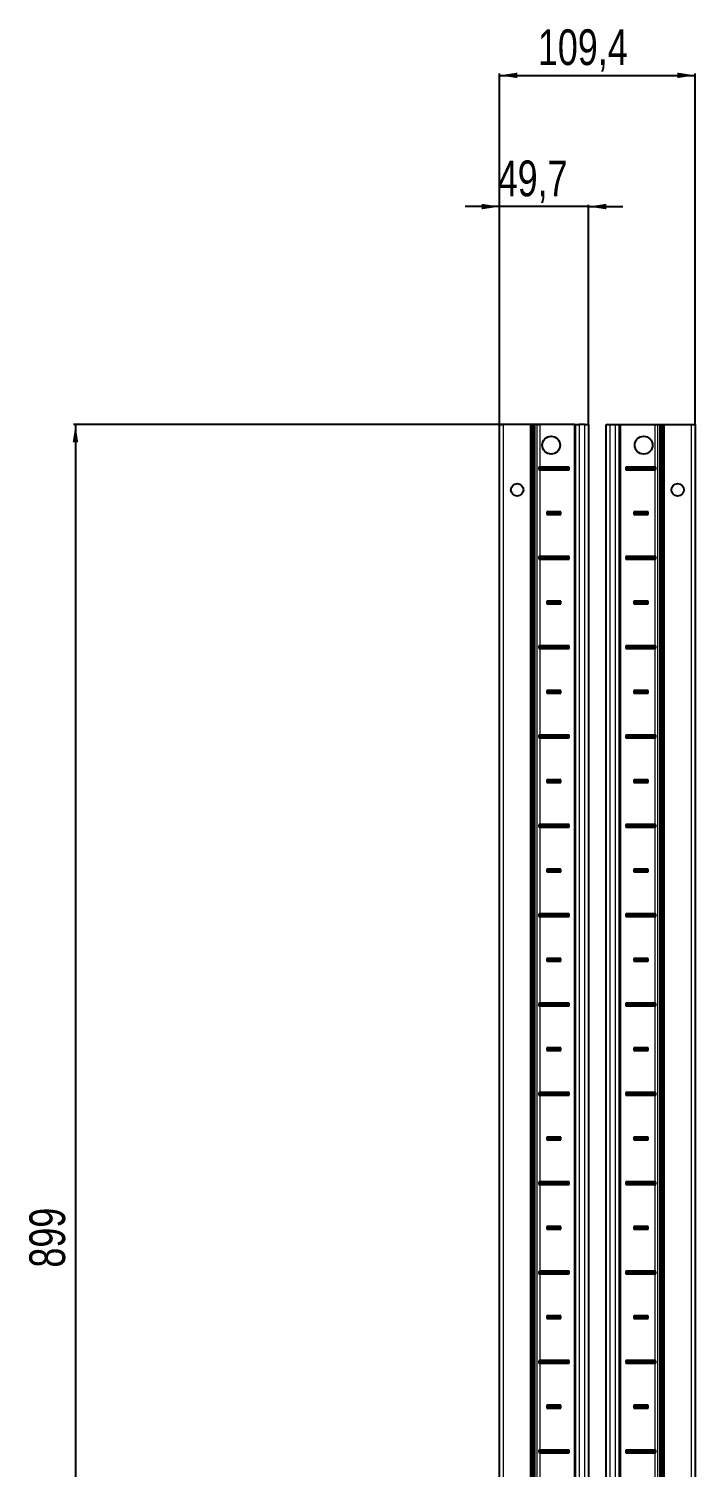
# Model space of a CAD drawing. Header units: millimetres. Extents: x -199 to 1181, y -1371 to 1507.
# Drawn here: x -199 to 173, y -536 to 269 of the extents above; entities that cross this region are included whole.
import ezdxf

# ---------------------------------------------------------------- set-up
doc = ezdxf.new("R2010")
doc.units = ezdxf.units.MM
doc.layers.add('FORMAT', color=7, linetype='Continuous')
doc.styles.add('SLDTEXTSTYLE0', font='TXT', dxfattribs={"width": 0.75})
doc.dimstyles.new('SLDDIMSTYLE0', dxfattribs={"dimtxt": 20, "dimasz": 10, "dimexe": 0, "dimexo": 0.0625, "dimgap": 5, "dimtad": 2, "dimdec": 1, "dimrnd": 1e-09, "dimzin": 12, "dimdsep": 46, "dimtxsty": 'SLDTEXTSTYLE0', "dimsah": 1, "dimcen": 0.09, "dimadec": 0, "dimazin": 3, "dimtfac": 1, "dimtofl": 0, "dimtmove": 0, "dimatfit": 3, "dimfxl": 0, "dimfrac": 2, "dimtolj": 1, "dimtzin": 12, "dimarcsym": 0})
doc.dimstyles.new('SLDDIMSTYLE1', dxfattribs={"dimtxt": 20, "dimasz": 10, "dimexe": 0, "dimexo": 0.0625, "dimgap": 5, "dimtad": 2, "dimdec": 1, "dimrnd": 1e-09, "dimzin": 12, "dimdsep": 46, "dimtxsty": 'SLDTEXTSTYLE0', "dimsah": 1, "dimcen": 0.09, "dimadec": 0, "dimazin": 3, "dimtfac": 1, "dimtmove": 0, "dimatfit": 0, "dimfxl": 0, "dimfrac": 2, "dimtolj": 1, "dimtzin": 12, "dimarcsym": 0})

# ---------------------------------------------------------------- blocks, each defined once
blk = doc.blocks.new('_D')
at = {"layer": 'FORMAT'}
for p, q in [((86.41, 47.21), (-174.15, 47.21)), ((-173.15, 47.21), (-173.15, -851.79)), ((86.41, -851.79), (-174.15, -851.79))]:
    blk.add_line(p, q, dxfattribs=at)
for points in [[(-173.15, 47.21), (-174.69, 37.21), (-171.61, 37.21)], [(-173.15, -851.79), (-171.61, -841.79), (-174.69, -841.79)]]:
    blk.add_solid(points, dxfattribs=at)
at = {"layer": 'FORMAT', "insert": (-198.93, -424.46), "char_height": 20, "attachment_point": 1, "rotation": 90, "style": 'SLDTEXTSTYLE0'}
blk.add_mtext('899', dxfattribs=at)
blk = doc.blocks.new('_D_1')
at = {"layer": 'FORMAT'}
for p, q in [((63.98, 47.22), (63.98, 243.62)), ((63.98, 242.62), (173.38, 242.62)), ((173.38, 47.22), (173.38, 243.62))]:
    blk.add_line(p, q, dxfattribs=at)
for points in [[(63.98, 242.62), (73.98, 241.08), (73.98, 244.16)], [(173.38, 242.62), (163.38, 244.16), (163.38, 241.08)]]:
    blk.add_solid(points, dxfattribs=at)
at = {"layer": 'FORMAT', "insert": (85.43, 268.4), "char_height": 20, "attachment_point": 1, "style": 'SLDTEXTSTYLE0'}
blk.add_mtext('109,4', dxfattribs=at)
blk = doc.blocks.new('_D_2')
at = {"layer": 'FORMAT'}
for p, q in [((63.98, 169.21), (44.75, 169.21)), ((63.98, 47.22), (63.98, 170.21)), ((113.68, 169.21), (63.98, 169.21)), ((113.68, 47.22), (113.68, 170.21)), ((113.68, 169.21), (132.91, 169.21))]:
    blk.add_line(p, q, dxfattribs=at)
for points in [[(63.98, 169.21), (53.98, 170.75), (53.98, 167.67)], [(113.68, 169.21), (123.68, 167.67), (123.68, 170.75)]]:
    blk.add_solid(points, dxfattribs=at)
at = {"layer": 'FORMAT', "insert": (62.97, 194.99), "char_height": 20, "attachment_point": 1, "style": 'SLDTEXTSTYLE0'}
blk.add_mtext('49,7', dxfattribs=at)

msp = doc.modelspace()

# ---------------------------------------------------------------- linework, layer by layer
at = {"color": 7, "linetype": 'Continuous', "lineweight": 25}
for p, q in [((63.98, -851.79), (63.98, 47.21)), ((63.98, 47.21), (65.98, 47.21)), ((81.33, 47.21), (65.98, 47.21)), ((81.33, 47.21), (81.98, 47.21)), ((81.98, -851.79), (81.98, 47.21)), ((81.98, 47.21), (82.56, 47.21)), ((83.77, 47.21), (82.56, 47.21)), ((83.77, -851.79), (83.77, 47.21)), ((83.8, 47.21), (83.77, 47.21)), ((83.8, -851.79), (83.8, 47.21)), ((85.01, 47.21), (83.8, 47.21)), ((85.01, 47.21), (86.42, 47.21)), ((105.83, 47.21), (86.42, 47.21)), ((105.83, 47.21), (106.48, 47.21)), ((106.48, -851.79), (106.48, 47.21)), ((106.48, 47.21), (108.48, 47.21)), ((111.68, 47.21), (108.48, 47.21)), ((111.68, 47.21), (113.68, 47.21)), ((113.68, 47.21), (113.68, -851.79)), ((123.68, -851.79), (123.68, 47.21)), ((123.68, 47.21), (125.68, 47.21)), ((125.68, 47.21), (128.88, 47.21)), ((128.88, 47.21), (130.88, 47.21)), ((130.88, 47.21), (130.88, -851.79)), ((130.88, 47.21), (131.53, 47.21)), ((131.53, 47.21), (150.93, 47.21)), ((150.93, 47.21), (152.34, 47.21)), ((152.34, 47.21), (153.55, 47.21)), ((153.55, 47.21), (153.55, -851.79)), ((153.55, 47.21), (153.58, 47.21)), ((153.58, 47.21), (153.58, -851.79)), ((153.58, 47.21), (154.79, 47.21)), ((154.79, 47.21), (155.38, 47.21)), ((155.38, 47.21), (155.38, -851.79)), ((155.38, 47.21), (156.03, 47.21)), ((156.03, 47.21), (171.38, 47.21)), ((171.38, 47.21), (173.38, 47.21)), ((173.38, 47.21), (173.38, -851.79)), ((85.93, 23.35), (85.93, 22.06)), ((86.58, 22.71), (85.93, 23.35)), ((86.58, 22.71), (85.93, 22.06)), ((102.83, 23.46), (86.42, 23.46)), ((86.42, 21.96), (102.83, 21.96)), ((102.08, 22.71), (86.58, 22.71)), ((102.08, 22.71), (102.83, 23.46)), ((102.08, 22.71), (102.83, 21.96)), ((102.83, 21.96), (102.83, 23.46)), ((150.93, 23.46), (134.53, 23.46)), ((134.53, 23.46), (134.53, 21.96)), ((135.28, 22.71), (134.53, 23.46)), ((135.28, 22.71), (134.53, 21.96)), ((134.53, 21.96), (150.93, 21.96)), ((135.28, 22.71), (150.78, 22.71)), ((150.78, 22.71), (151.42, 23.35)), ((150.78, 22.71), (151.42, 22.06)), ((151.42, 22.06), (151.42, 23.35)), ((98.33, -1.54), (90.33, -1.54)), ((90.33, -1.54), (90.33, -3.04)), ((91.08, -2.29), (90.33, -1.54)), ((91.08, -2.29), (90.33, -3.04)), ((90.33, -3.04), (98.33, -3.04)), ((97.58, -2.29), (91.08, -2.29)), ((97.58, -2.29), (98.33, -1.54)), ((97.58, -2.29), (98.33, -3.04)), ((98.33, -3.04), (98.33, -1.54)), ((147.03, -1.54), (139.03, -1.54)), ((139.03, -1.54), (139.03, -3.04)), ((139.78, -2.29), (139.03, -1.54)), ((139.78, -2.29), (139.03, -3.04)), ((139.03, -3.04), (147.03, -3.04)), ((139.78, -2.29), (146.28, -2.29)), ((146.28, -2.29), (147.03, -1.54)), ((146.28, -2.29), (147.03, -3.04)), ((147.03, -3.04), (147.03, -1.54)), ((85.93, -26.65), (85.93, -27.94)), ((86.58, -27.29), (85.93, -26.65)), ((86.58, -27.29), (85.93, -27.94)), ((102.83, -26.54), (86.42, -26.54)), ((86.42, -28.04), (102.83, -28.04)), ((102.08, -27.29), (86.58, -27.29)), ((102.08, -27.29), (102.83, -26.54)), ((102.08, -27.29), (102.83, -28.04)), ((102.83, -28.04), (102.83, -26.54)), ((150.93, -26.54), (134.53, -26.54)), ((134.53, -26.54), (134.53, -28.04)), ((135.28, -27.29), (134.53, -26.54)), ((135.28, -27.29), (134.53, -28.04)), ((134.53, -28.04), (150.93, -28.04)), ((135.28, -27.29), (150.78, -27.29)), ((150.78, -27.29), (151.42, -26.65)), ((150.78, -27.29), (151.42, -27.94)), ((151.42, -27.94), (151.42, -26.65)), ((98.33, -51.54), (90.33, -51.54)), ((90.33, -51.54), (90.33, -53.04)), ((91.08, -52.29), (90.33, -51.54)), ((91.08, -52.29), (90.33, -53.04)), ((90.33, -53.04), (98.33, -53.04)), ((97.58, -52.29), (91.08, -52.29)), ((97.58, -52.29), (98.33, -51.54)), ((97.58, -52.29), (98.33, -53.04)), ((98.33, -53.04), (98.33, -51.54)), ((147.03, -51.54), (139.03, -51.54)), ((139.03, -51.54), (139.03, -53.04)), ((139.78, -52.29), (139.03, -51.54)), ((139.78, -52.29), (139.03, -53.04)), ((139.03, -53.04), (147.03, -53.04)), ((139.78, -52.29), (146.28, -52.29)), ((146.28, -52.29), (147.03, -51.54)), ((146.28, -52.29), (147.03, -53.04)), ((147.03, -53.04), (147.03, -51.54)), ((85.93, -76.65), (85.93, -77.94)), ((86.58, -77.29), (85.93, -76.65)), ((86.58, -77.29), (85.93, -77.94)), ((102.83, -76.54), (86.42, -76.54)), ((86.42, -78.04), (102.83, -78.04)), ((102.08, -77.29), (86.58, -77.29)), ((102.08, -77.29), (102.83, -76.54)), ((102.08, -77.29), (102.83, -78.04)), ((102.83, -78.04), (102.83, -76.54)), ((150.93, -76.54), (134.53, -76.54)), ((134.53, -76.54), (134.53, -78.04)), ((135.28, -77.29), (134.53, -76.54)), ((135.28, -77.29), (134.53, -78.04)), ((134.53, -78.04), (150.93, -78.04)), ((135.28, -77.29), (150.78, -77.29)), ((150.78, -77.29), (151.42, -76.65)), ((150.78, -77.29), (151.42, -77.94)), ((151.42, -77.94), (151.42, -76.65)), ((98.33, -101.54), (90.33, -101.54)), ((90.33, -101.54), (90.33, -103.04)), ((91.08, -102.29), (90.33, -101.54)), ((91.08, -102.29), (90.33, -103.04)), ((90.33, -103.04), (98.33, -103.04)), ((97.58, -102.29), (91.08, -102.29)), ((97.58, -102.29), (98.33, -101.54)), ((97.58, -102.29), (98.33, -103.04)), ((98.33, -103.04), (98.33, -101.54)), ((147.03, -101.54), (139.03, -101.54)), ((139.03, -101.54), (139.03, -103.04)), ((139.78, -102.29), (139.03, -101.54)), ((139.78, -102.29), (139.03, -103.04)), ((139.03, -103.04), (147.03, -103.04)), ((139.78, -102.29), (146.28, -102.29)), ((146.28, -102.29), (147.03, -101.54)), ((146.28, -102.29), (147.03, -103.04)), ((147.03, -103.04), (147.03, -101.54)), ((85.93, -126.65), (85.93, -127.94)), ((86.58, -127.29), (85.93, -126.65)), ((86.58, -127.29), (85.93, -127.94)), ((102.83, -126.54), (86.42, -126.54)), ((86.42, -128.04), (102.83, -128.04)), ((102.08, -127.29), (86.58, -127.29)), ((102.08, -127.29), (102.83, -126.54)), ((102.08, -127.29), (102.83, -128.04)), ((102.83, -128.04), (102.83, -126.54)), ((150.93, -126.54), (134.53, -126.54)), ((134.53, -126.54), (134.53, -128.04)), ((135.28, -127.29), (134.53, -126.54)), ((135.28, -127.29), (134.53, -128.04)), ((134.53, -128.04), (150.93, -128.04)), ((135.28, -127.29), (150.78, -127.29)), ((150.78, -127.29), (151.42, -126.65)), ((150.78, -127.29), (151.42, -127.94)), ((151.42, -127.94), (151.42, -126.65)), ((98.33, -151.54), (90.33, -151.54)), ((90.33, -151.54), (90.33, -153.04)), ((91.08, -152.29), (90.33, -151.54)), ((91.08, -152.29), (90.33, -153.04)), ((97.58, -152.29), (91.08, -152.29)), ((97.58, -152.29), (98.33, -151.54)), ((97.58, -152.29), (98.33, -153.04)), ((98.33, -153.04), (98.33, -151.54)), ((147.03, -151.54), (139.03, -151.54)), ((139.03, -151.54), (139.03, -153.04)), ((139.78, -152.29), (139.03, -151.54)), ((139.78, -152.29), (139.03, -153.04)), ((139.78, -152.29), (146.28, -152.29)), ((146.28, -152.29), (147.03, -151.54)), ((146.28, -152.29), (147.03, -153.04)), ((147.03, -153.04), (147.03, -151.54)), ((90.33, -153.04), (98.33, -153.04)), ((139.03, -153.04), (147.03, -153.04)), ((85.93, -176.65), (85.93, -177.94)), ((86.58, -177.29), (85.93, -176.65)), ((102.83, -176.54), (86.42, -176.54)), ((102.08, -177.29), (102.83, -176.54)), ((102.83, -178.04), (102.83, -176.54)), ((150.93, -176.54), (134.53, -176.54)), ((134.53, -176.54), (134.53, -178.04)), ((135.28, -177.29), (134.53, -176.54)), ((150.78, -177.29), (151.42, -176.65)), ((151.42, -177.94), (151.42, -176.65)), ((86.58, -177.29), (85.93, -177.94)), ((86.42, -178.04), (102.83, -178.04)), ((102.08, -177.29), (86.58, -177.29)), ((102.08, -177.29), (102.83, -178.04)), ((135.28, -177.29), (134.53, -178.04)), ((134.53, -178.04), (150.93, -178.04)), ((135.28, -177.29), (150.78, -177.29)), ((150.78, -177.29), (151.42, -177.94)), ((98.33, -201.54), (90.33, -201.54)), ((90.33, -201.54), (90.33, -203.04)), ((91.08, -202.29), (90.33, -201.54)), ((91.08, -202.29), (90.33, -203.04)), ((90.33, -203.04), (98.33, -203.04)), ((97.58, -202.29), (91.08, -202.29)), ((97.58, -202.29), (98.33, -201.54)), ((97.58, -202.29), (98.33, -203.04)), ((98.33, -203.04), (98.33, -201.54)), ((147.03, -201.54), (139.03, -201.54)), ((139.03, -201.54), (139.03, -203.04)), ((139.78, -202.29), (139.03, -201.54)), ((139.78, -202.29), (139.03, -203.04)), ((139.03, -203.04), (147.03, -203.04)), ((139.78, -202.29), (146.28, -202.29)), ((146.28, -202.29), (147.03, -201.54)), ((146.28, -202.29), (147.03, -203.04)), ((147.03, -203.04), (147.03, -201.54)), ((85.93, -226.65), (85.93, -227.94)), ((86.58, -227.29), (85.93, -226.65)), ((86.58, -227.29), (85.93, -227.94)), ((102.83, -226.54), (86.42, -226.54)), ((86.42, -228.04), (102.83, -228.04)), ((102.08, -227.29), (86.58, -227.29)), ((102.08, -227.29), (102.83, -226.54)), ((102.08, -227.29), (102.83, -228.04)), ((102.83, -228.04), (102.83, -226.54)), ((150.93, -226.54), (134.53, -226.54)), ((134.53, -226.54), (134.53, -228.04)), ((135.28, -227.29), (134.53, -226.54)), ((135.28, -227.29), (134.53, -228.04)), ((134.53, -228.04), (150.93, -228.04)), ((135.28, -227.29), (150.78, -227.29)), ((150.78, -227.29), (151.42, -226.65)), ((150.78, -227.29), (151.42, -227.94)), ((151.42, -227.94), (151.42, -226.65)), ((98.33, -251.54), (90.33, -251.54)), ((90.33, -251.54), (90.33, -253.04)), ((91.08, -252.29), (90.33, -251.54)), ((91.08, -252.29), (90.33, -253.04)), ((90.33, -253.04), (98.33, -253.04)), ((97.58, -252.29), (91.08, -252.29)), ((97.58, -252.29), (98.33, -251.54)), ((97.58, -252.29), (98.33, -253.04)), ((98.33, -253.04), (98.33, -251.54)), ((147.03, -251.54), (139.03, -251.54)), ((139.03, -251.54), (139.03, -253.04)), ((139.78, -252.29), (139.03, -251.54)), ((139.78, -252.29), (139.03, -253.04)), ((139.03, -253.04), (147.03, -253.04)), ((139.78, -252.29), (146.28, -252.29)), ((146.28, -252.29), (147.03, -251.54)), ((146.28, -252.29), (147.03, -253.04)), ((147.03, -253.04), (147.03, -251.54)), ((85.93, -276.65), (85.93, -277.94)), ((86.58, -277.29), (85.93, -276.65)), ((86.58, -277.29), (85.93, -277.94)), ((102.83, -276.54), (86.42, -276.54)), ((86.42, -278.04), (102.83, -278.04)), ((102.08, -277.29), (86.58, -277.29)), ((102.08, -277.29), (102.83, -276.54)), ((102.08, -277.29), (102.83, -278.04)), ((102.83, -278.04), (102.83, -276.54)), ((150.93, -276.54), (134.53, -276.54)), ((134.53, -276.54), (134.53, -278.04)), ((135.28, -277.29), (134.53, -276.54)), ((135.28, -277.29), (134.53, -278.04)), ((134.53, -278.04), (150.93, -278.04)), ((135.28, -277.29), (150.78, -277.29)), ((150.78, -277.29), (151.42, -276.65)), ((150.78, -277.29), (151.42, -277.94)), ((151.42, -277.94), (151.42, -276.65)), ((98.33, -301.54), (90.33, -301.54)), ((90.33, -301.54), (90.33, -303.04)), ((91.08, -302.29), (90.33, -301.54)), ((91.08, -302.29), (90.33, -303.04)), ((90.33, -303.04), (98.33, -303.04)), ((97.58, -302.29), (91.08, -302.29)), ((97.58, -302.29), (98.33, -301.54)), ((97.58, -302.29), (98.33, -303.04)), ((98.33, -303.04), (98.33, -301.54)), ((147.03, -301.54), (139.03, -301.54)), ((139.03, -301.54), (139.03, -303.04)), ((139.78, -302.29), (139.03, -301.54)), ((139.78, -302.29), (139.03, -303.04)), ((139.03, -303.04), (147.03, -303.04)), ((139.78, -302.29), (146.28, -302.29)), ((146.28, -302.29), (147.03, -301.54)), ((146.28, -302.29), (147.03, -303.04)), ((147.03, -303.04), (147.03, -301.54)), ((85.93, -326.65), (85.93, -327.94)), ((86.58, -327.29), (85.93, -326.65)), ((86.58, -327.29), (85.93, -327.94)), ((102.83, -326.54), (86.42, -326.54)), ((86.42, -328.04), (102.83, -328.04)), ((102.08, -327.29), (86.58, -327.29)), ((102.08, -327.29), (102.83, -326.54)), ((102.08, -327.29), (102.83, -328.04)), ((102.83, -328.04), (102.83, -326.54)), ((150.93, -326.54), (134.53, -326.54)), ((134.53, -326.54), (134.53, -328.04)), ((135.28, -327.29), (134.53, -326.54)), ((135.28, -327.29), (134.53, -328.04)), ((134.53, -328.04), (150.93, -328.04)), ((135.28, -327.29), (150.78, -327.29)), ((150.78, -327.29), (151.42, -326.65)), ((150.78, -327.29), (151.42, -327.94)), ((151.42, -327.94), (151.42, -326.65)), ((98.33, -351.54), (90.33, -351.54)), ((90.33, -351.54), (90.33, -353.04)), ((91.08, -352.29), (90.33, -351.54)), ((91.08, -352.29), (90.33, -353.04)), ((90.33, -353.04), (98.33, -353.04)), ((97.58, -352.29), (91.08, -352.29)), ((97.58, -352.29), (98.33, -351.54)), ((97.58, -352.29), (98.33, -353.04)), ((98.33, -353.04), (98.33, -351.54)), ((147.03, -351.54), (139.03, -351.54)), ((139.03, -351.54), (139.03, -353.04)), ((139.78, -352.29), (139.03, -351.54)), ((139.78, -352.29), (139.03, -353.04)), ((139.03, -353.04), (147.03, -353.04)), ((139.78, -352.29), (146.28, -352.29)), ((146.28, -352.29), (147.03, -351.54)), ((146.28, -352.29), (147.03, -353.04)), ((147.03, -353.04), (147.03, -351.54)), ((85.93, -376.65), (85.93, -377.94)), ((86.58, -377.29), (85.93, -376.65)), ((86.58, -377.29), (85.93, -377.94)), ((102.83, -376.54), (86.42, -376.54)), ((86.42, -378.04), (102.83, -378.04)), ((102.08, -377.29), (86.58, -377.29)), ((102.08, -377.29), (102.83, -376.54)), ((102.08, -377.29), (102.83, -378.04)), ((102.83, -378.04), (102.83, -376.54)), ((150.93, -376.54), (134.53, -376.54)), ((134.53, -376.54), (134.53, -378.04)), ((135.28, -377.29), (134.53, -376.54)), ((135.28, -377.29), (134.53, -378.04)), ((134.53, -378.04), (150.93, -378.04)), ((135.28, -377.29), (150.78, -377.29)), ((150.78, -377.29), (151.42, -376.65)), ((150.78, -377.29), (151.42, -377.94)), ((151.42, -377.94), (151.42, -376.65)), ((98.33, -401.54), (90.33, -401.54)), ((90.33, -401.54), (90.33, -403.04)), ((91.08, -402.29), (90.33, -401.54)), ((91.08, -402.29), (90.33, -403.04)), ((97.58, -402.29), (91.08, -402.29)), ((97.58, -402.29), (98.33, -401.54)), ((97.58, -402.29), (98.33, -403.04)), ((98.33, -403.04), (98.33, -401.54)), ((147.03, -401.54), (139.03, -401.54)), ((139.03, -401.54), (139.03, -403.04)), ((139.78, -402.29), (139.03, -401.54)), ((139.78, -402.29), (139.03, -403.04)), ((139.78, -402.29), (146.28, -402.29)), ((146.28, -402.29), (147.03, -401.54)), ((146.28, -402.29), (147.03, -403.04)), ((147.03, -403.04), (147.03, -401.54)), ((90.33, -403.04), (98.33, -403.04)), ((139.03, -403.04), (147.03, -403.04)), ((102.83, -426.54), (86.42, -426.54)), ((102.08, -427.29), (102.83, -426.54)), ((102.83, -428.04), (102.83, -426.54)), ((150.93, -426.54), (134.53, -426.54)), ((134.53, -426.54), (134.53, -428.04)), ((135.28, -427.29), (134.53, -426.54)), ((85.93, -426.65), (85.93, -427.94)), ((86.58, -427.29), (85.93, -426.65)), ((86.58, -427.29), (85.93, -427.94)), ((86.42, -428.04), (102.83, -428.04)), ((102.08, -427.29), (86.58, -427.29)), ((102.08, -427.29), (102.83, -428.04)), ((135.28, -427.29), (134.53, -428.04)), ((134.53, -428.04), (150.93, -428.04)), ((135.28, -427.29), (150.78, -427.29)), ((150.78, -427.29), (151.42, -426.65)), ((150.78, -427.29), (151.42, -427.94)), ((151.42, -427.94), (151.42, -426.65)), ((98.33, -451.54), (90.33, -451.54)), ((90.33, -451.54), (90.33, -453.04)), ((91.08, -452.29), (90.33, -451.54)), ((91.08, -452.29), (90.33, -453.04)), ((90.33, -453.04), (98.33, -453.04)), ((97.58, -452.29), (91.08, -452.29)), ((97.58, -452.29), (98.33, -451.54)), ((97.58, -452.29), (98.33, -453.04)), ((98.33, -453.04), (98.33, -451.54)), ((147.03, -451.54), (139.03, -451.54)), ((139.03, -451.54), (139.03, -453.04)), ((139.78, -452.29), (139.03, -451.54)), ((139.78, -452.29), (139.03, -453.04)), ((139.03, -453.04), (147.03, -453.04)), ((139.78, -452.29), (146.28, -452.29)), ((146.28, -452.29), (147.03, -451.54)), ((146.28, -452.29), (147.03, -453.04)), ((147.03, -453.04), (147.03, -451.54)), ((85.93, -476.65), (85.93, -477.94)), ((86.58, -477.29), (85.93, -476.65)), ((86.58, -477.29), (85.93, -477.94)), ((102.83, -476.54), (86.42, -476.54)), ((86.42, -478.04), (102.83, -478.04)), ((102.08, -477.29), (86.58, -477.29)), ((102.08, -477.29), (102.83, -476.54)), ((102.08, -477.29), (102.83, -478.04)), ((102.83, -478.04), (102.83, -476.54)), ((150.93, -476.54), (134.53, -476.54)), ((134.53, -476.54), (134.53, -478.04)), ((135.28, -477.29), (134.53, -476.54)), ((135.28, -477.29), (134.53, -478.04)), ((134.53, -478.04), (150.93, -478.04)), ((135.28, -477.29), (150.78, -477.29)), ((150.78, -477.29), (151.42, -476.65)), ((150.78, -477.29), (151.42, -477.94)), ((151.42, -477.94), (151.42, -476.65)), ((98.33, -501.54), (90.33, -501.54)), ((90.33, -501.54), (90.33, -503.04)), ((91.08, -502.29), (90.33, -501.54)), ((91.08, -502.29), (90.33, -503.04)), ((90.33, -503.04), (98.33, -503.04)), ((97.58, -502.29), (91.08, -502.29)), ((97.58, -502.29), (98.33, -501.54)), ((97.58, -502.29), (98.33, -503.04)), ((98.33, -503.04), (98.33, -501.54)), ((147.03, -501.54), (139.03, -501.54)), ((139.03, -501.54), (139.03, -503.04)), ((139.78, -502.29), (139.03, -501.54)), ((139.78, -502.29), (139.03, -503.04)), ((139.03, -503.04), (147.03, -503.04)), ((139.78, -502.29), (146.28, -502.29)), ((146.28, -502.29), (147.03, -501.54)), ((146.28, -502.29), (147.03, -503.04)), ((147.03, -503.04), (147.03, -501.54)), ((85.93, -526.65), (85.93, -527.94)), ((86.58, -527.29), (85.93, -526.65)), ((86.58, -527.29), (85.93, -527.94)), ((102.83, -526.54), (86.42, -526.54)), ((86.42, -528.04), (102.83, -528.04)), ((102.08, -527.29), (86.58, -527.29)), ((102.08, -527.29), (102.83, -526.54)), ((102.08, -527.29), (102.83, -528.04)), ((102.83, -528.04), (102.83, -526.54)), ((150.93, -526.54), (134.53, -526.54)), ((134.53, -526.54), (134.53, -528.04)), ((135.28, -527.29), (134.53, -526.54)), ((135.28, -527.29), (134.53, -528.04)), ((134.53, -528.04), (150.93, -528.04)), ((135.28, -527.29), (150.78, -527.29)), ((150.78, -527.29), (151.42, -526.65)), ((150.78, -527.29), (151.42, -527.94)), ((151.42, -527.94), (151.42, -526.65))]:
    msp.add_line(p, q, dxfattribs=at)
at = {"color": 8, "linetype": 'Continuous', "lineweight": 18}
for p, q in [((65.98, 47.21), (65.98, -851.79)), ((81.33, -851.79), (81.33, 47.21)), ((82.56, 47.21), (82.56, -851.79)), ((85.01, -851.79), (85.01, 47.21)), ((86.42, 47.21), (86.42, 23.46)), ((105.83, -851.79), (105.83, 47.21)), ((108.48, 47.21), (108.48, -851.79)), ((111.68, -851.79), (111.68, 47.21)), ((125.68, 47.21), (125.68, -851.79)), ((128.88, -851.79), (128.88, 47.21)), ((131.53, 47.21), (131.53, -851.79)), ((150.93, 23.46), (150.93, 47.21)), ((152.34, 47.21), (152.34, -851.79)), ((154.79, -851.79), (154.79, 47.21)), ((156.03, 47.21), (156.03, -851.79)), ((171.38, -851.79), (171.38, 47.21)), ((86.42, 21.96), (86.42, -26.54)), ((150.93, -26.54), (150.93, 21.96)), ((86.42, -28.04), (86.42, -76.54)), ((150.93, -76.54), (150.93, -28.04)), ((86.42, -78.04), (86.42, -126.54)), ((150.93, -126.54), (150.93, -78.04)), ((86.42, -128.04), (86.42, -176.54)), ((150.93, -176.54), (150.93, -128.04)), ((86.42, -178.04), (86.42, -226.54)), ((150.93, -226.54), (150.93, -178.04)), ((86.42, -228.04), (86.42, -276.54)), ((150.93, -276.54), (150.93, -228.04)), ((86.42, -278.04), (86.42, -326.54)), ((150.93, -326.54), (150.93, -278.04)), ((86.42, -328.04), (86.42, -376.54)), ((150.93, -376.54), (150.93, -328.04)), ((86.42, -378.04), (86.42, -426.54)), ((150.93, -426.54), (150.93, -378.04)), ((86.42, -428.04), (86.42, -476.54)), ((150.93, -476.54), (150.93, -428.04)), ((86.42, -478.04), (86.42, -526.54)), ((150.93, -526.54), (150.93, -478.04)), ((86.42, -528.04), (86.42, -576.54)), ((150.93, -576.54), (150.93, -528.04))]:
    msp.add_line(p, q, dxfattribs=at)
at = {"color": 7, "linetype": 'Continuous', "lineweight": 25}
for centre, radius in [((92.83, 35.71), 5), ((144.53, 35.71), 5), ((73.83, 10.71), 3.5), ((163.53, 10.71), 3.5)]:
    msp.add_circle(centre, radius, dxfattribs=at)
for centre, start_param, end_param in [((86.42, 19.99), 0, 0.248269), ((86.42, 25.42), 2.893323, 3.141593), ((150.93, 19.99), 6.034916, 6.283185), ((150.93, 25.42), 3.141593, 3.389862), ((86.42, -30.01), 0, 0.248269), ((86.42, -24.58), 2.893323, 3.141593), ((150.93, -30.01), 6.034916, 6.283185), ((150.93, -24.58), 3.141593, 3.389862), ((86.42, -80.01), 0, 0.248269), ((86.42, -74.58), 2.893323, 3.141593), ((150.93, -80.01), 6.034916, 6.283185), ((150.93, -74.58), 3.141593, 3.389862), ((86.42, -130.01), 0, 0.248269), ((86.42, -124.58), 2.893323, 3.141593), ((150.93, -130.01), 6.034916, 6.283185), ((150.93, -124.58), 3.141593, 3.389862), ((86.42, -180.01), 0, 0.248269), ((150.93, -180.01), 6.034916, 6.283185), ((86.42, -174.58), 2.893323, 3.141593), ((150.93, -174.58), 3.141593, 3.389862), ((86.42, -230.01), 0, 0.248269), ((86.42, -224.58), 2.893323, 3.141593), ((150.93, -230.01), 6.034916, 6.283185), ((150.93, -224.58), 3.141593, 3.389862), ((86.42, -280.01), 0, 0.248269), ((86.42, -274.58), 2.893323, 3.141593), ((150.93, -280.01), 6.034916, 6.283185), ((150.93, -274.58), 3.141593, 3.389862), ((86.42, -330.01), 0, 0.248269), ((86.42, -324.58), 2.893323, 3.141593), ((150.93, -330.01), 6.034916, 6.283185), ((150.93, -324.58), 3.141593, 3.389862), ((86.42, -380.01), 0, 0.248269), ((86.42, -374.58), 2.893323, 3.141593), ((150.93, -380.01), 6.034916, 6.283185), ((150.93, -374.58), 3.141593, 3.389862), ((86.42, -430.01), 0, 0.248269), ((150.93, -430.01), 6.034916, 6.283185), ((86.42, -424.58), 2.893323, 3.141593), ((150.93, -424.58), 3.141593, 3.389862), ((86.42, -480.01), 0, 0.248269), ((86.42, -474.58), 2.893323, 3.141593), ((150.93, -480.01), 6.034916, 6.283185), ((150.93, -474.58), 3.141593, 3.389862), ((86.42, -530.01), 0, 0.248269), ((86.42, -524.58), 2.893323, 3.141593), ((150.93, -530.01), 6.034916, 6.283185), ((150.93, -524.58), 3.141593, 3.389862)]:
    msp.add_ellipse(centre, major_axis=(0, 3.46), ratio=0.57735, start_param=start_param, end_param=end_param, dxfattribs=at)

# ---------------------------------------------------------------- dimensions: what is measured, and where the dimension line sits
at = {"layer": 'FORMAT'}
for base, p1, p2, dimstyle, picture, middle in [((173.38, 242.62), (63.98, 47.21), (173.38, 47.21), 'SLDDIMSTYLE0', '_D_1', (118.68, 242.62)), ((63.98, 169.21), (113.68, 47.21), (63.98, 47.21), 'SLDDIMSTYLE1', '_D_2', (88.83, 169.21))]:
    dim = msp.add_linear_dim(base=base, p1=p1, p2=p2, dimstyle=dimstyle, dxfattribs=at)
    dim.commit()
    dim.dimension.update_dxf_attribs({"geometry": picture, "text_midpoint": middle, "dimtype": 160})
dim = msp.add_linear_dim(base=(-173.15, -851.79), p1=(86.42, 47.21), p2=(86.42, -851.79), angle=90, dimstyle='SLDDIMSTYLE0', dxfattribs=at)
dim.commit()
dim.dimension.update_dxf_attribs({"geometry": '_D', "text_midpoint": (-173.15, -402.29), "dimtype": 160})

doc.saveas('drawing.dxf')
